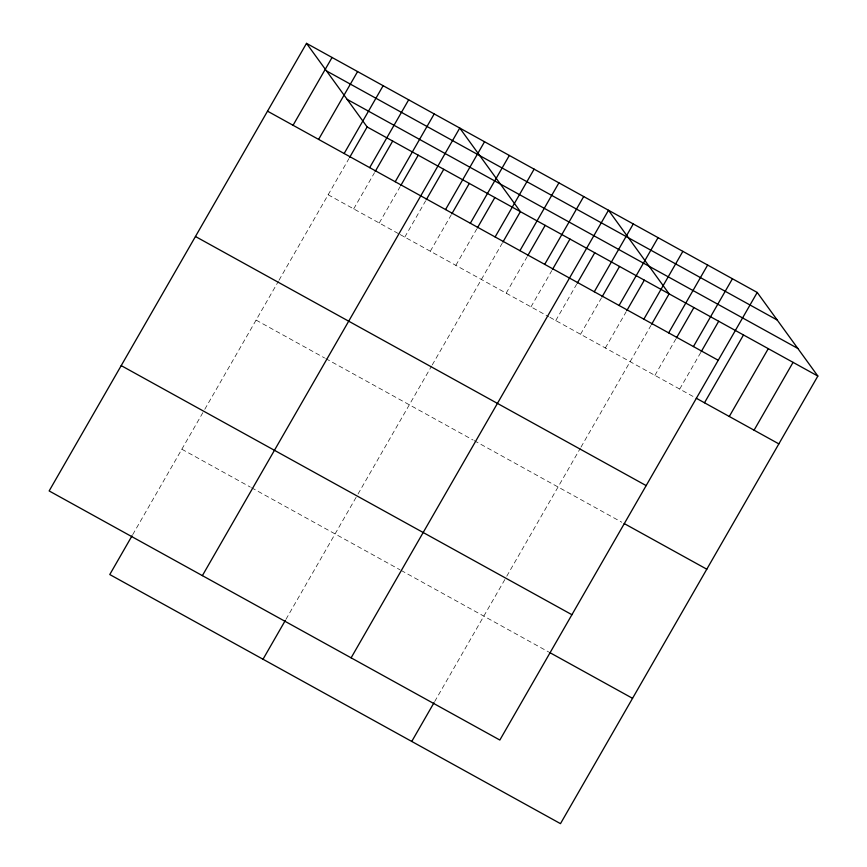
<?xml version="1.0" encoding="UTF-8"?>
<svg xmlns="http://www.w3.org/2000/svg" width="867" height="867" viewBox="0 0 867 867"><rect width="100%" height="100%" fill="white"/><g stroke="black" fill="none" stroke-linecap="round" stroke-linejoin="round"><path stroke-width="0.65" stroke-dasharray="4.33 3.25" d="M132.705 534.668L204.113 410.481M204.785 409.311L278.361 281.363M279.011 280.225L348.989 158.531M353.693 208.893L374.533 172.641M379.237 223.003L400.077 186.763M404.77 237.125L425.61 200.873M430.314 251.235L451.154 214.994M455.847 265.356L476.698 229.105M285.947 619.363L357.356 495.176M358.028 494.006L431.603 366.058M432.254 364.92L502.231 243.226M506.176 293.176L527.028 256.925M530.972 306.875L551.813 270.623M555.758 320.573L576.598 284.322M580.543 334.272L601.395 298.031M605.339 347.981L626.18 311.73M434.681 701.566L506.09 577.389M506.762 576.208L580.337 448.261M580.988 447.123L650.965 325.428M654.91 375.378L675.761 339.127M679.706 389.077L701.219 351.666M328.149 194.772L398.972 233.917M400.131 234.556L548.681 316.661M549.862 317.311L695.052 397.563M256.09 320.096L324.583 357.952M325.743 358.602L473.068 440.024M474.249 440.674L621.802 522.227M181.842 449.214L250.335 487.081M251.495 487.72L400.001 569.803M401.183 570.453L548.735 652.006"/><path stroke-width="1.3" d="M306.517 43.35L49.148 490.939L499.847 740.039L757.227 292.461L306.517 43.35L367.153 126.961L817.852 376.061L560.483 823.65L109.773 574.539L132.044 535.806M293.057 125.281L332.061 57.471M318.601 139.403L357.594 71.582M344.145 153.513L383.138 85.703M349.672 157.36L367.153 126.961M369.678 167.634L408.671 99.813M375.205 171.471L392.686 141.072M395.222 181.745L434.215 113.935M400.749 185.592L418.23 155.193M202.379 575.634L459.759 128.045L520.384 211.656L502.903 242.056M426.282 199.703L443.763 169.303M445.551 209.565L484.545 141.744M451.826 213.824L469.307 183.425M470.337 223.263L509.33 155.453M477.37 227.934L494.851 197.535M495.122 236.962L534.126 169.152M263.015 659.234L285.286 620.501M519.918 250.671L558.912 182.85M527.7 255.754L545.18 225.355M544.704 264.37L583.697 196.549M552.485 269.453L569.966 239.054M351.113 657.836L608.493 210.248L669.118 293.859L651.637 324.258M577.27 283.162L594.751 252.752M594.285 291.767L633.278 223.957M602.066 296.861L619.547 266.462M619.071 305.466L658.064 237.656M626.852 310.559L644.333 280.16M643.856 319.175L682.86 251.354M411.749 741.448L434.02 702.703M668.652 332.874L707.645 265.053M676.433 337.957L693.914 307.557M693.437 346.572L732.431 278.751M701.219 351.666L718.7 321.256M704.492 402.776L743.485 334.965M729.288 416.485L768.281 348.664M754.073 430.184L793.067 362.363M326.523 70.942L777.233 320.042M347.136 99.369L797.846 348.469M267.524 111.171L718.234 360.271M696.234 398.213L778.859 443.882M195.454 236.496L646.164 485.596M624.164 523.538L706.8 569.207M121.207 365.614L571.917 614.714M549.916 652.656L632.552 698.325M757.227 292.461L817.852 376.061"/></g></svg>
